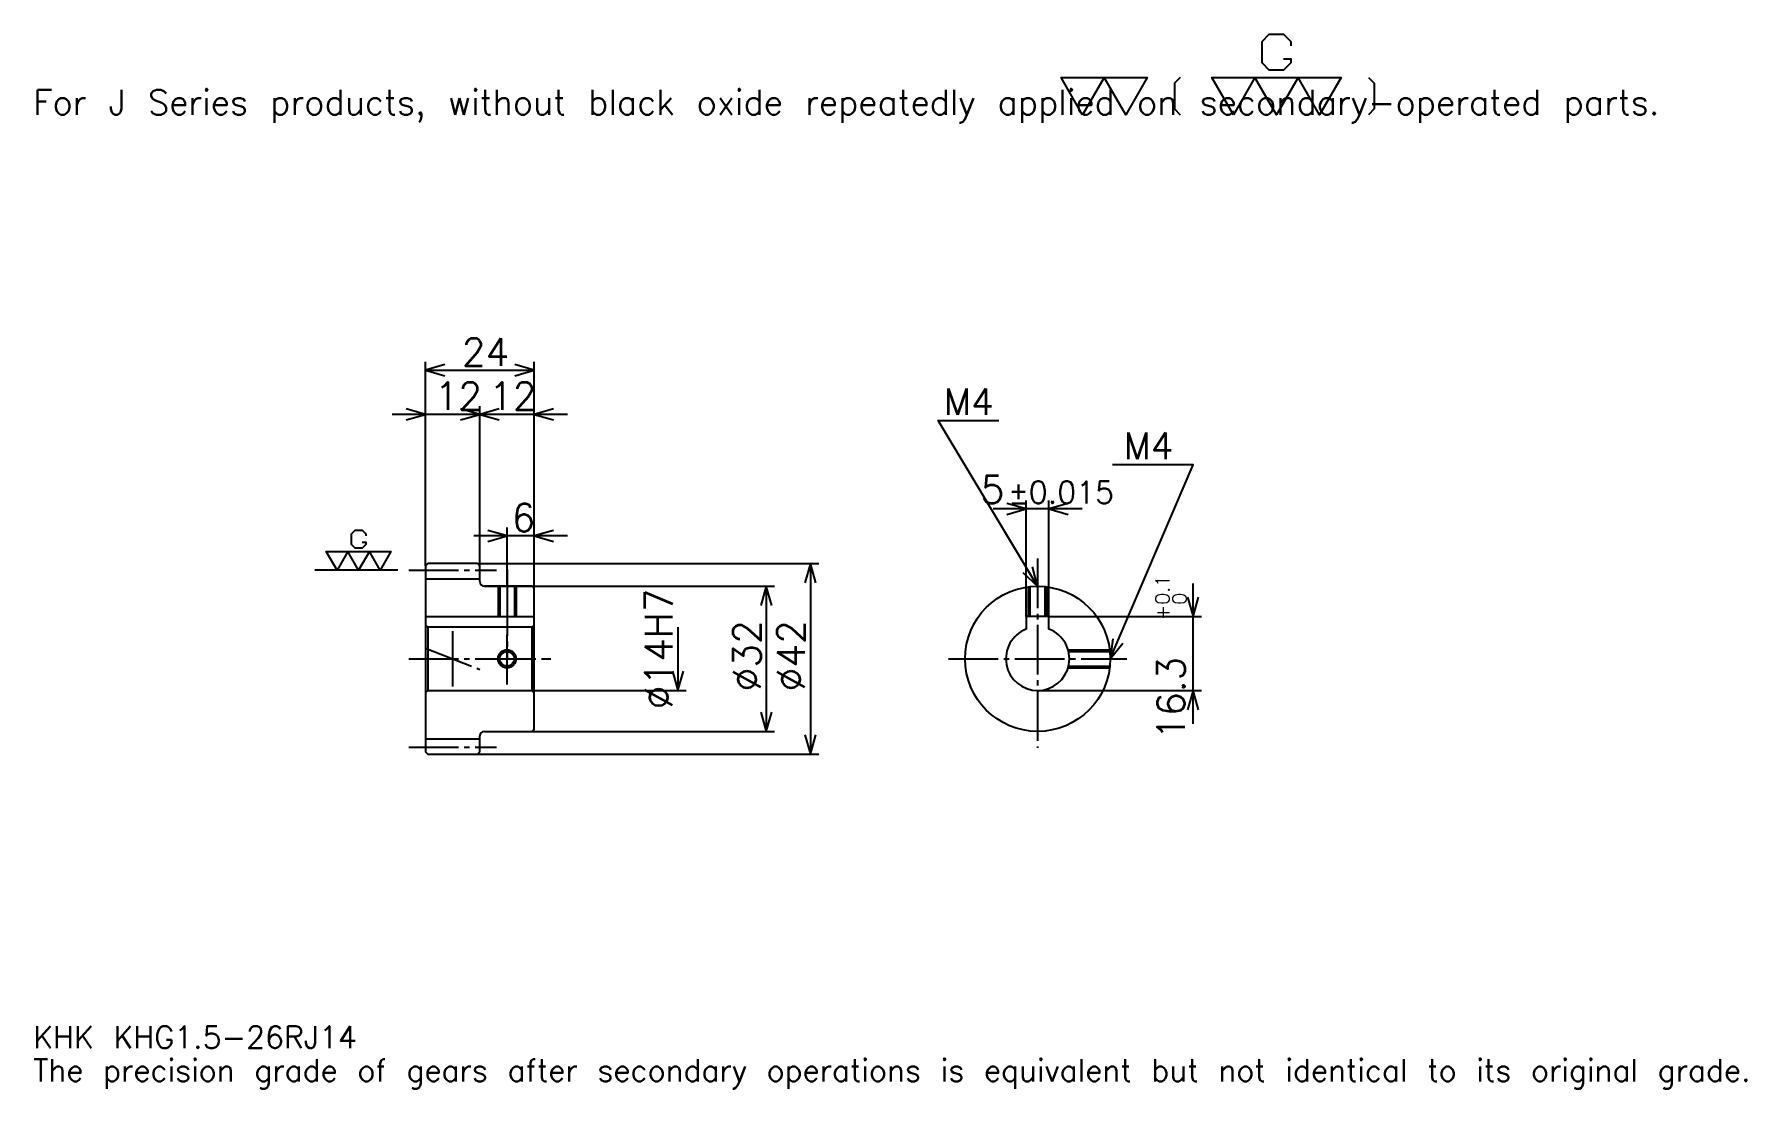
# Model space of a CAD drawing. Extents: x 12 to 390, y 4 to 237.
import ezdxf

# ---------------------------------------------------------------- set-up
doc = ezdxf.new("R2010")
doc.units = 0
doc.linetypes.add('DASHDOT', pattern=[14.608695, 10.956522, -1.217391, 1.217391, -1.217391])
doc.layers.get('0').update_dxf_attribs({"linetype": 'CONTINUOUS'})
doc.layers.add('DASHDOT', color=6, linetype='DASHDOT')
doc.styles.add('KANJI', font='TXT', dxfattribs={"bigfont": 'BIGFONT'})

msp = doc.modelspace()

# ---------------------------------------------------------------- linework, layer by layer
at = {"color": 5}
for p, q in [((98.608704, 120.217392), (98.608704, 164.652176)), ((98.608704, 162.82608), (122.608704, 162.82608)), ((122.608704, 120.217392), (122.608704, 164.652176)), ((110.608704, 120.217392), (110.608704, 154.91304)), ((117.913055, 153.08696), (91.304352, 153.08696)), ((129.913055, 153.08696), (103.304352, 153.08696)), ((243.369583, 132.260864), (223.760895, 132.260864)), ((231.065231, 108.517395), (231.065231, 134.08696)), ((236.065231, 108.517395), (236.065231, 134.08696)), ((129.913055, 126.304352), (109.304352, 126.304352)), ((116.608704, 120.217392), (116.608704, 128.130432)), ((98.608704, 119.717392), (98.608704, 120.217392)), ((110.108704, 120.217392), (122.608704, 120.217392)), ((110.608704, 119.717392), (110.608704, 120.217392)), ((116.608704, 115.217392), (116.608704, 120.217392)), ((116.608704, 115.217392), (116.608704, 120.217392)), ((122.608704, 120.217392), (185.304352, 120.217392)), ((122.608704, 114.717392), (122.608704, 120.217392)), ((183.478271, 120.217392), (183.478271, 78.217392)), ((111.608704, 115.217392), (122.608704, 115.217392)), ((122.608704, 115.217392), (175.565216, 115.217392)), ((173.739136, 115.217392), (173.739136, 83.217392)), ((267.826111, 84.913048), (267.826111, 115.821739)), ((154.26088, 106.217392), (154.26088, 92.217392)), ((236.065231, 108.517395), (269.652161, 108.517395)), ((122.608704, 92.217392), (156.086975, 92.217392)), ((233.565231, 92.217392), (269.652161, 92.217392)), ((111.608704, 83.217392), (122.608704, 83.217392)), ((122.608704, 83.217392), (175.565216, 83.217392)), ((110.108704, 78.217392), (122.608704, 78.217392)), ((122.608704, 78.217392), (185.304352, 78.217392))]:
    msp.add_line(p, q, dxfattribs=at)
at = {"color": 7}
for p, q in [((92.521744, 118.717392), (74.26088, 118.717392)), ((104.608704, 105.304352), (104.608704, 93.130432))]:
    msp.add_line(p, q, dxfattribs=at)
at = {"color": 4}
for p, q in [((98.608704, 116.842392), (110.608704, 116.842392)), ((98.608704, 108.517395), (122.608704, 108.517395)), ((99.108704, 106.217392), (99.108704, 92.217392)), ((122.108704, 106.217392), (122.608704, 106.717392)), ((122.108704, 92.217392), (122.608704, 91.717392)), ((98.608704, 81.592392), (110.608704, 81.592392))]:
    msp.add_line(p, q, dxfattribs=at)
at = {"color": 7}
for points in [[(287.79129, 231.474777), (289.373901, 231.474777), (289.373901, 230.525208), (287.79129, 228.942612), (284.626099, 228.942612), (283.043488, 230.525208), (283.043488, 235.273041), (284.626099, 236.855652), (287.79129, 236.855652), (289.373901, 235.273041), (289.373901, 234.323471)], [(243.478256, 219.130432), (238.730423, 227.360001), (257.721741, 227.360001), (252.973907, 219.130432), (248.226089, 227.360001), (243.478256, 219.130432)], [(265.00174, 227.360001), (263.735657, 226.093903), (263.735657, 220.396515), (265.00174, 219.130432)], [(276.713043, 219.130432), (271.96521, 227.360001), (300.452179, 227.360001), (295.704346, 219.130432), (290.956512, 227.360001), (286.208679, 219.130432), (281.460876, 227.360001), (276.713043, 219.130432)], [(306.466095, 227.360001), (307.732178, 226.093903), (307.732178, 220.396515), (306.466095, 219.130432)], [(84.669571, 124.889565), (85.460876, 124.889565), (85.460876, 124.41478), (84.669571, 123.623482), (83.086967, 123.623482), (82.295662, 124.41478), (82.295662, 126.788696), (83.086967, 127.580002), (84.669571, 127.580002), (85.460876, 126.788696), (85.460876, 126.313911)], [(79.130447, 118.717392), (76.756531, 122.832176), (91.000008, 122.832176), (88.626099, 118.717392), (86.252182, 122.832176), (83.878265, 118.717392), (81.504356, 122.832176), (79.130447, 118.717392)]]:
    msp.add_lwpolyline(points, dxfattribs=at)
at = {"color": 5}
for points in [[(102.869576, 164.043488), (98.608704, 162.82608), (102.869576, 161.608704)], [(118.347832, 161.608704), (122.608704, 162.82608), (118.347832, 164.043488)], [(94.347832, 151.869568), (98.608704, 153.08696), (94.347832, 154.304352)], [(106.347832, 151.869568), (110.608704, 153.08696), (106.347832, 154.304352)], [(114.869576, 154.304352), (110.608704, 153.08696), (114.869576, 151.869568)], [(126.869576, 154.304352), (122.608704, 153.08696), (126.869576, 151.869568)], [(233.565231, 115.217392), (211.652191, 151.739136), (225.043488, 151.739136)], [(249.565231, 99.217392), (267.826111, 142), (250.052185, 142)], [(226.804367, 131.043472), (231.065231, 132.260864), (226.804367, 133.478256)], [(240.326096, 133.478256), (236.065231, 132.260864), (240.326096, 131.043472)], [(112.347832, 125.08696), (116.608704, 126.304352), (112.347832, 127.521744)], [(126.869576, 127.521744), (122.608704, 126.304352), (126.869576, 125.08696)], [(184.695663, 115.95652), (183.478271, 120.217392), (182.26088, 115.95652)], [(230.329132, 118.244713), (233.565231, 115.217392), (232.416931, 119.497398)], [(174.956528, 110.95652), (173.739136, 115.217392), (172.521744, 110.95652)], [(266.608704, 112.778259), (267.826111, 108.517395), (269.043488, 112.778259)], [(250.11824, 103.61412), (249.565231, 99.217392), (252.357559, 102.65831)], [(153.043488, 96.478264), (154.26088, 92.217392), (155.478271, 96.478264)], [(269.043488, 87.956528), (267.826111, 92.217392), (266.608704, 87.956528)], [(172.521744, 87.478264), (173.739136, 83.217392), (174.956528, 87.478264)], [(182.26088, 82.478264), (183.478271, 78.217392), (184.695663, 82.478264)]]:
    msp.add_lwpolyline(points, dxfattribs=at)
at = {"color": 4}
for points in [[(110.608704, 116.217392), (110.608704, 119.717392), (110.108704, 120.217392), (99.108704, 120.217392), (98.608704, 119.717392), (98.608704, 91.717392)], [(111.608704, 83.217392), (122.108704, 83.217392), (122.608704, 83.717392), (122.608704, 114.717392), (122.108704, 115.217392), (111.608704, 115.217392)], [(114.608704, 115.217392), (114.608704, 108.517395)], [(114.988701, 115.217392), (114.988701, 108.517395)], [(118.228706, 115.217392), (118.228706, 108.517395)], [(118.608704, 115.217392), (118.608704, 108.517395)], [(231.565231, 108.517395), (231.565231, 115.091904)], [(231.945236, 108.517395), (231.945236, 115.13517)], [(235.185226, 108.517395), (235.185226, 115.13517)], [(235.565231, 108.517395), (235.565231, 115.091904)], [(98.608704, 91.717392), (99.108704, 92.217392), (122.108704, 92.217392), (122.108704, 106.217392), (99.108704, 106.217392), (98.608704, 106.717392)], [(236.065231, 105.755737), (236.065231, 108.517395), (231.065231, 108.517395), (231.065231, 105.755737)], [(240.273438, 101.217392), (249.439743, 101.217392)], [(240.375198, 100.837395), (249.483002, 100.837395)], [(240.273438, 97.217392), (249.439743, 97.217392)], [(240.375198, 97.597389), (249.483002, 97.597389)], [(98.608704, 91.717392), (98.608704, 78.717392), (99.108704, 78.217392), (110.108704, 78.217392), (110.608704, 78.717392), (110.608704, 82.217392)]]:
    msp.add_lwpolyline(points, dxfattribs=at)
for centre, radius in [((233.565231, 99.217392), 16), ((116.608704, 99.217392), 1.62)]:
    msp.add_circle(centre, radius, dxfattribs=at)
at = {"color": 7}
msp.add_circle((116.608704, 99.217392), 2, dxfattribs=at)
at = {"color": 4}
for centre, radius, start, end in [((111.608704, 116.217392), 1, 180, 270), ((233.565231, 99.217392), 7, 110.92483306, 69.07516694), ((111.608704, 82.217392), 1, 90, 180)]:
    msp.add_arc(centre, radius, start, end, dxfattribs=at)
at = {"layer": 'DASHDOT', "color": 7}
for p, q in [((233.565231, 121.304352), (233.565231, 79.565216)), ((94.956528, 118.717392), (114.26088, 118.717392)), ((116.608704, 115.217392), (116.608704, 99.217392)), ((94.956528, 99.217392), (126.26088, 99.217392)), ((98.608704, 101.580856), (110.608704, 96.853928)), ((213.913055, 99.217392), (253.217392, 99.217392)), ((94.956528, 79.717392), (114.26088, 79.717392))]:
    msp.add_line(p, q, dxfattribs=at)
for points in [[(116.608704, 118.869568), (116.608704, 104.865219)], [(116.608704, 93.565216), (116.608704, 104.869568)], [(110.956528, 99.217392), (122.26088, 99.217392)]]:
    msp.add_lwpolyline(points, dxfattribs=at)

# ---------------------------------------------------------------- texts
at = {"color": 7, "style": 'KANJI'}
for s, height, p in [('For J Series products, without black oxide repeatedly applied on secondary-operated parts.', 5.478261, (12.173913, 219.130432)), ('24', 6.086957, (106.652184, 163.800003)), ('12', 6.086957, (100.652184, 154.060867)), ('12', 6.086957, (112.652184, 154.060867)), ('M4', 5.843478, (212.869568, 152.956528)), ('M4', 5.843478, (252.486969, 143.217392)), ('5', 6.086957, (221.000549, 133.478256)), ('%%p0.015', 4.869565, (227.025894, 133.478256)), ('6', 6.086957, (117.630447, 127.278259)), ('KHK KHG1.5-26RJ14', 4.869565, (12.173913, 13.391304)), ('The precision grade of gears after secondary operations is equivalent but not identical to its original grade.', 4.869565, (12.173913, 6.086957))]:
    msp.add_text(s, height=height, dxfattribs=at).set_placement(p)
for s, height, p in [('%%c14H7', 6.086957, (153.043488, 88.108696)), ('0.1', 3.043478, (262.591309, 111.136749)), ('0', 3.043478, (266.365234, 111.136749)), ('+', 3.043478, (262.591309, 107.728058)), ('%%c32', 6.086957, (172.521744, 92.065216)), ('%%c42', 6.086957, (182.26088, 92.065216)), ('16.3', 6.086957, (266, 81.381302))]:
    msp.add_text(s, height=height, rotation=90, dxfattribs=at).set_placement(p)

doc.saveas('drawing.dxf')
